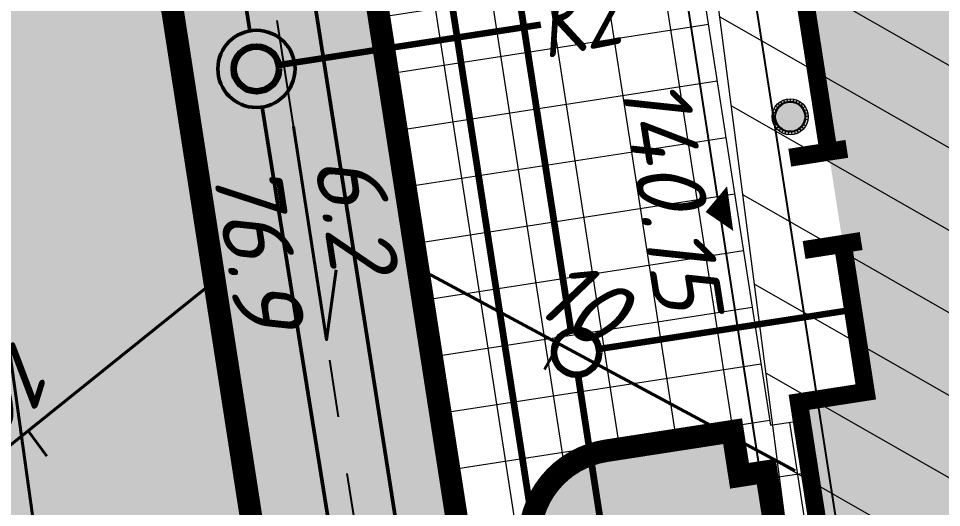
# Model space of a CAD drawing. Extents: x 9060 to 19887, y -4671 to 10703.
# Drawn here: x 10393.09 to 10413.55, y 9983.8 to 9994.65 of the extents above; entities that cross this region are included whole.
import ezdxf
from ezdxf.enums import TextEntityAlignment as Align

# ---------------------------------------------------------------- set-up
doc = ezdxf.new("R2010")
doc.units = 0
for name, pattern in [('CONTINU', [0]), ('Cплошная', [0]), ('осевая', [50.800000000000004, 31.75, -6.35, 6.35, -6.35])]:
    doc.linetypes.add(name, pattern=pattern)
for name, color, linetype, true_color in [('-БОРТ', 7, 'Continuous', 0x005e83), ('-ЗДАНИЕ', 12, 'Continuous', 0xbd0000), ('-ОСИ', 12, 'Continuous', 0xbd0000), ('-ТРОТУАР', 7, 'Continuous', 0x755847)]:
    doc.layers.add(name, color=color, linetype=linetype, true_color=true_color)
doc.layers.add('-ГЕНПЛАН', color=12, linetype='Continuous', lineweight=40, true_color=0xbd0000)
doc.layers.add('-ОЗЕЛЕНЕНИЕ', color=22, linetype='Continuous')
doc.layers.add('МГТ_ГП_благоустройство', color=7, linetype='Continuous')
for name, color, linetype, lineweight in [('-ОРГ.РЕЛЬЕФА', 174, 'Continuous', 40), ('-СЕТИ', 250, 'Continuous', 50), ('МГТ_НВК_В1', 160, 'Continuous', 100), ('МГТ_НВК_В_переустройство', 4, 'В1', 50), ('МГТ_НВК_К1', 24, 'Continuous', 100), ('МГТ_НВК_К2', 30, 'Continuous', 100), ('МГТ_НВК_К2_переустройство', 30, 'К2', 50), ('МГТ_ЭС', 1, 'WK', 40)]:
    doc.layers.add(name, color=color, linetype=linetype, lineweight=lineweight)
doc.styles.add('LIN', font='isocteur.ttf', dxfattribs={"oblique": 15, "height": 2.5})
doc.styles.get("Standard").update_dxf_attribs({"font": 'arial.ttf'})
doc.styles.add('СПДС', font='isocpeur.ttf')
doc.styles.add('СПДС_2.0 мм', font='isocpeur.ttf', dxfattribs={"oblique": 15, "height": 1.5})
doc.linetypes.add('WK', pattern='A,13,-1,["WK",LIN,S=1,R=0,X=0,Y=-1.25],-5.5', length=19.5)
doc.linetypes.add('В1', pattern='A,15,-0.65,["B1",Standard,S=1,R=0,X=0,Y=-1.25],-4', length=19.65)
doc.linetypes.add('К2', pattern='A,15,-0.65,["K2",Standard,S=1,R=0,X=0,Y=-1.25],-4.2', length=19.85)

# ---------------------------------------------------------------- blocks, each defined once
blk = doc.blocks.new('НВК_переустройства_М.Пасс.(корр. 08.2017)')
at = {"layer": 'МГТ_НВК_В_переустройство'}
blk.add_line((10388.59711838594, 10065.5803185548), (10411.06670230325, 9922.116938201074), dxfattribs=at)
at = {"layer": 'МГТ_НВК_К2_переустройство'}
for p, q in [((10396.39477558257, 10005.76234866699), (10398.21814709282, 9994.37077316137)), ((10398.48855209009, 9992.681408747061), (10400.28067584877, 9981.485054631796))]:
    blk.add_line(p, q, dxfattribs=at)
at = {"layer": 'МГТ_НВК_К2_переустройство', "linetype": 'CONTINU'}
blk.add_circle((10398.36103217857, 9993.527320653344), 0.8554696260097525, dxfattribs=at)
blk = doc.blocks.new('ПОСТ_ЭЦ')
at = {"layer": '-ЗДАНИЕ', "lineweight": 30, "transparency": 33554559}
h = blk.add_hatch(color=256, dxfattribs=at)
h.dxf.hatch_style = 1
h.set_gradient(color1=(223, 129, 137), color2=(255, 240, 240), tint=1, name='HEMISPHERICAL')
h.paths.add_polyline_path([(1431382.016288669, -55815.29960967837), (1431382.565791792, -55815.29948056763), (1431382.565791792, -55814.30920194481), (1431369.255315564, -55814.30920194483), (1431369.255315564, -55814.41032365246), (1431366.282732814, -55814.41032365246), (1431366.282535793, -55814.41032365246), (1431361.323451309, -55814.40826323091), (1431359.173785389, -55814.40826323091), (1431359.173785389, -55814.40943943543), (1431353.105469929, -55814.40943943543), (1431353.105481393, -55814.30943943542), (1431351.808183637, -55814.30943943542), (1431351.405374796, -55814.30943943542), (1431351.405374796, -55814.5474390384), (1431351.355126536, -55814.6197574673), (1431351.355126536, -55814.54707056389), (1431349.955590125, -55814.54707056389), (1431349.905342924, -55814.54707056389), (1431349.905349823, -55814.30943943542), (1431349.298183637, -55814.30943943542), (1431348.255206653, -55814.30943943542), (1431348.255192055, -55814.40943943329), (1431345.555357899, -55814.40904531038), (1431339.95525826, -55814.40943950036), (1431339.955258437, -55814.40822780553), (1431333.196264754, -55814.40724112482), (1431333.195357899, -55829.92943943543), (1431339.824102774, -55829.92943943543), (1431340.102128467, -55829.87943943543), (1431348.159453755, -55828.42943943542), (1431351.805190386, -55828.42943943542), (1431353.876065197, -55828.42943943542), (1431357.195969204, -55828.42943943542), (1431357.195942102, -55829.92925037679), (1431357.605357899, -55829.92943943543), (1431369.195943021, -55829.92943943543), (1431369.195943021, -55831.32943943542), (1431379.344414383, -55831.32943943542), (1431379.595357899, -55831.32943943542), (1431380.905357899, -55831.32943943542), (1431381.269629323, -55831.33080908539), (1431381.269629323, -55831.32943943542), (1431382.566376914, -55831.32943943542), (1431382.566376914, -55830.35909894954), (1431382.019827093, -55830.3593541147)])
at = {"layer": '-ЗДАНИЕ', "lineweight": 30, "ltscale": 50, "const_width": 0.4}
for points in [[(1431340.102128467, -55829.87943943543), (1431348.159453755, -55828.42943943542), (1431351.805190386, -55828.42943943542), (1431351.805190386, -55828.01943943543)], [(1431351.805190386, -55828.01943943543), (1431351.805190386, -55829.29943943542)], [(1431353.871482524, -55828.01943943543), (1431353.876065197, -55828.42943943542), (1431357.195969204, -55828.42943943542), (1431357.195942102, -55829.92925037679), (1431357.605357899, -55829.92943943543)], [(1431353.876065197, -55828.01943943543), (1431353.876065197, -55829.29943943542)], [(1431357.605357899, -55829.92943943543), (1431369.195943021, -55829.92943943543), (1431369.195943021, -55831.32943943542), (1431379.344414383, -55831.32943943542)]]:
    blk.add_lwpolyline(points, dxfattribs=at)
at = {"layer": '-ЗДАНИЕ', "lineweight": 15, "ltscale": 50}
blk.add_lwpolyline([(1431340.102128467, -55829.87943943543), (1431345.605357899, -55829.87943943543), (1431345.605357899, -55830.62943943543), (1431357.605357899, -55830.62943943543), (1431357.605357899, -55829.92943943543)], dxfattribs=at)
at = {"layer": '-ОСИ', "ltscale": 250}
for p, q in [((1431328.014920158, -55829.51943943542), (1431383.145875297, -55829.51943943543)), ((1431328.014920158, -55831.01943943542), (1431383.145875297, -55831.01943943543))]:
    blk.add_line(p, q, dxfattribs=at)
blk = doc.blocks.new('Урна')
at = {"layer": 'МГТ_ГП_благоустройство', "lineweight": 0, "true_color": 0xa82a00}
h = blk.add_hatch(color=24, dxfattribs=at)
h.paths.add_polyline_path([(-0.1352619465369571, -0.3150479745434041), (-0.1578056042853859, -0.3675559702787723, 0.04765507352924386), (-0.0853634788427371, -0.3907852050824658), (-0.07316869614123789, -0.3349587472314397, -0.04765507352921507)])
h.paths.add_polyline_path([(-0.1649883814943678, -0.3005492545482866, -0.02349772476248905), (-0.1924625534616098, -0.2837414068501403), (-0.2245396456987692, -0.3310316413214878, 0.02349772476248906), (-0.1924864450752466, -0.3506407969825887, 0.02413032796809383), (-0.1578056042853859, -0.3675559702787723), (-0.1352619465369571, -0.3150479745434041, -0.0241303279681051)])
h.paths.add_polyline_path([(-0.2427014783997947, -0.2421714533577415), (-0.2831517247946067, -0.2825333622281505, 0.04765507352925696), (-0.2245396456987692, -0.3310316413214878), (-0.1924625534616098, -0.2837414068501403, -0.0476550735292746)])
h.paths.add_polyline_path([(-0.2841614981634848, -0.1918417665513061), (-0.33152174785846, -0.2238153943144425, 0.04765507352920687), (-0.2831517247946067, -0.2825333622281505), (-0.2427014783997947, -0.2421714533577415, -0.04765507352917694)])
h.paths.add_polyline_path([(-0.3153429367666831, -0.1345728526425773), (-0.3679000928873393, -0.1570016614223277, 0.04765507352925136), (-0.33152174785846, -0.2238153943144425), (-0.2841614981634848, -0.1918417665513061, -0.04765507352927585)])
h.paths.add_polyline_path([(-0.3351179110863995, -0.07243622092164514), (-0.3909708962760305, -0.08450892439282143, 0.04765507352922955), (-0.3679000928873393, -0.1570016614223277), (-0.3153429367666831, -0.1345728526425773, -0.04765507352923015)])
h.paths.add_polyline_path([(-0.3427711283502504, -0.007679453872242448), (-0.3998996497243752, -0.008959362859059183, 0.0476550735292406), (-0.3909708962760305, -0.08450892439282143), (-0.3351179110863995, -0.07243622092164514, -0.04765507352923987)])
h.paths.add_polyline_path([(-0.3943633857907116, 0.06691427337045752, 0.04765507352922611), (-0.3998996497243752, -0.008959362859059183), (-0.3427711283502504, -0.007679453872242448, -0.04765507352921353), (-0.3380257592630187, 0.05735509144687967)])
h.paths.add_polyline_path([(-0.374562360100299, 0.1403675120297976, 0.04765507352923622), (-0.3943633857907116, 0.06691427337045752), (-0.3380257592630187, 0.05735509144687967, -0.04765507352924213), (-0.3210534515137624, 0.1203150103151529)])
h.paths.add_polyline_path([(-0.341212807787997, 0.2087434306604337, 0.04765507352923587), (-0.374562360100299, 0.1403675120297976), (-0.3210534515137624, 0.1203150103151529, -0.04765507352923163), (-0.2924681209537994, 0.1789229405726473)])
h.paths.add_polyline_path([(-0.295521036116952, 0.2695687616455871, 0.04765507352923925), (-0.341212807787997, 0.2087434306604337), (-0.2924681209537994, 0.1789229405726473, -0.0476550735292337), (-0.2533037452349163, 0.2310589385479034)])
h.paths.add_polyline_path([(-0.2391397903857069, 0.3206433543641651, 0.04765507352922749), (-0.295521036116952, 0.2695687616455871), (-0.2533037452349163, 0.2310589385479034, -0.04765507352923102), (-0.2049769631908021, 0.274837160872039)])
h.paths.add_polyline_path([(-0.1741084715090437, 0.3601197581308497, 0.04765507352923339), (-0.2391397903857069, 0.3206433543641651), (-0.2049769631908021, 0.274837160872039, -0.04765507352922638), (-0.1492358327200236, 0.3086740784015092)])
h.paths.add_polyline_path([(-0.1027793674884379, 0.3865700475496396, 0.04765507352924234), (-0.1741084715090437, 0.3601197581308497), (-0.1492358327200236, 0.3086740784015092, -0.04765507352926101), (-0.08809660070483005, 0.3313457550345902)])
h.paths.add_polyline_path([(-0.02773256746286279, 0.3990374728625738, 0.04765507352925471), (-0.1027793674884379, 0.3865700475496396), (-0.08809660070483005, 0.3313457550345902, -0.04765507352926027), (-0.02377077209803247, 0.3420321195901579)])
h.paths.add_polyline_path([(-0.02773256746286279, 0.3990374728625738), (-0.02377077209803247, 0.3420321195901579, -0.04765507352920053), (0.04141488377445057, 0.340346628956695), (0.0483173644188355, 0.3970710670989774, 0.04765507352923064)])
h.paths.add_polyline_path([(0.0483173644188355, 0.3970710670989774), (0.04141488377445057, 0.340346628956695, -0.04765507352925948), (0.1051024963098826, 0.3263502500487903), (0.1226195790309248, 0.3807419584038598, 0.0476550735292303)])
h.paths.add_polyline_path([(0.1226195790309248, 0.3807419584038598), (0.1051024963098826, 0.3263502500487903, -0.0476550735292099), (0.1649883814875466, 0.3005492545496509, -0.04702141207176998), (0.2182383316139749, 0.2644296713008316), (0.254611386871602, 0.3085012831863878, 0.04702141207177002), (0.1924864450752466, 0.3506407969825887, 0.04765507352922722)])
h.paths.add_polyline_path([(0.254611386871602, 0.3085012831863878), (0.2182383316139749, 0.2644296713008316, -0.04765507352920565), (0.2643548575492787, 0.2183289484471516), (0.3084140004857545, 0.2547171065193652, 0.04765507352921174)])
h.paths.add_polyline_path([(0.3084140004857545, 0.2547171065193652), (0.2643548575492787, 0.2183289484471516, -0.04765507352925229), (0.3009092405577576, 0.1643309142693852), (0.3510607806624648, 0.1917193999693154, 0.04765507352924595)])
h.paths.add_polyline_path([(0.3009092405577576, 0.1643309142693852, -0.04765507352925649), (0.326579249459428, 0.1043887650173474), (0.3810091243731222, 0.1217868925336916, 0.04765507352924427), (0.3510607806624648, 0.1917193999693154)])
h.paths.add_polyline_path([(0.3810091243731222, 0.1217868925336916), (0.326579249459428, 0.1043887650173474, -0.04765507352919633), (0.3404363584804742, 0.04067070523456096), (0.3971757515701029, 0.04744915611445322, 0.04765507352921341)])
h.paths.add_polyline_path([(0.3971757515701029, 0.04744915611445322), (0.3404363584804742, 0.04067070523456096, -0.04765507352924456), (0.3419793335638133, -0.02451847977317811), (0.3989758891675592, -0.02860489304225666, 0.0476550735292544)])
h.paths.add_polyline_path([(0.3419793335638133, -0.02451847977317811, -0.04765507352924311), (0.3311523628290161, -0.0888207916589181), (0.3863444233038535, -0.1036242569407477, 0.04765507352922653), (0.3989758891675592, -0.02860489304225666)])
h.paths.add_polyline_path([(0.3863444233038535, -0.1036242569407477), (0.3311523628290161, -0.0888207916589181, -0.0476550735292357), (0.308347075292204, -0.1499103118271705), (0.3597382545208347, -0.1748953637913928, 0.04765507352923821)])
h.paths.add_polyline_path([(0.308347075292204, -0.1499103118271705, -0.04765507352923046), (0.2743883751377325, -0.2055773334607238), (0.3201197709799999, -0.2398402223589073, 0.04765507352923277), (0.3597382545208347, -0.1748953637913928)])
h.paths.add_polyline_path([(0.2743883751377325, -0.2055773334607238, -0.0476550735292243), (0.2305046034821316, -0.2538082902819951), (0.2689220373836179, -0.2961096719932357, 0.04765507352923128), (0.3201197709799999, -0.2398402223589073)])
h.paths.add_polyline_path([(0.2305046034821316, -0.2538082902819951, -0.047655073529238), (0.1782831073223861, -0.2928585905763157), (0.2079969585493018, -0.3416683556642965, 0.0476550735292388), (0.2689220373836179, -0.2961096719932357)])
h.paths.add_polyline_path([(0.1782831073223861, -0.2928585905763157, -0.04765507352923817), (0.119612822727504, -0.3213157217951448), (0.1395482931820879, -0.3748683420942598, 0.04765507352923904), (0.2079969585493018, -0.3416683556642965)])
h.paths.add_polyline_path([(0.119612822727504, -0.3213157217951448, -0.04765507352925225), (0.05661594879256882, -0.3381503434434308), (0.06605194024405137, -0.3945087340337068, 0.04765507352923468), (0.1395482931820879, -0.3748683420942598)])
h.paths.add_polyline_path([(-0.008428815633578779, -0.3427535200437433), (-0.00983361824773965, -0.3998791067256207, 0.04765507352925516), (0.06605194024405137, -0.3945087340337068), (0.05661594879256882, -0.3381503434434308, -0.04765507352923758)])
h.paths.add_polyline_path([(-0.07316869614123789, -0.3349587472314397), (-0.0853634788427371, -0.3907852050824658, 0.04765507352922006), (-0.00983361824773965, -0.3998791067256207), (-0.008428815633578779, -0.3427535200437433, -0.04765507352924366)])
at = {"layer": 'МГТ_ГП_благоустройство', "lineweight": 0}
h = blk.add_hatch(color=253, dxfattribs=at)
h.set_gradient(color1=(160, 159, 156), name='SPHERICAL')
edge = h.paths.add_edge_path()
edge.add_arc((0, 0), 0.3238095238499999, 79.26313774325658, 439.2631377432566)
for points in [[(-0.2924681209537994, 0.1789229405726473), (-0.341212807787997, 0.2087434306604337)], [(-0.2533037452349163, 0.2310589385479034), (-0.295521036116952, 0.2695687616455871)], [(-0.2049769631908021, 0.274837160872039), (-0.2391397903857069, 0.3206433543641651)], [(-0.1492358327200236, 0.3086740784015092), (-0.1741084715090437, 0.3601197581308497)], [(-0.08809660070483005, 0.3313457550345902), (-0.1027793674884379, 0.3865700475496396)], [(-0.02377077209803247, 0.3420321195901579), (-0.02773256746286279, 0.3990374728625738)], [(0.04141488377445057, 0.340346628956695), (0.0483173644188355, 0.3970710670989774)], [(0.1051024963098826, 0.3263502500487903), (0.1226195790309248, 0.3807419584038598)], [(0.2182383316139749, 0.2644296713008316), (0.254611386871602, 0.3085012831863878)], [(0.2643548575492787, 0.2183289484471516), (0.3084140004857545, 0.2547171065193652)], [(-0.3380257592630187, 0.05735509144687967), (-0.3943633857907116, 0.06691427337045752)], [(-0.3210534515137624, 0.1203150103151529), (-0.374562360100299, 0.1403675120297976)], [(0.3009092405577576, 0.1643309142693852), (0.3510607806624648, 0.1917193999693154)], [(0.326579249459428, 0.1043887650173474), (0.3810091243731222, 0.1217868925336916)], [(0.3404363584804742, 0.04067070523456096), (0.3971757515701029, 0.04744915611445322)], [(-0.3427711283502504, -0.007679453872242448), (-0.3998996497243752, -0.008959362859059183)], [(-0.3351179110863995, -0.07243622092164514), (-0.3909708962760305, -0.08450892439282143)], [(-0.3153429367666831, -0.1345728526425773), (-0.3679000928873393, -0.1570016614223277)], [(-0.2841614981634848, -0.1918417665513061), (-0.33152174785846, -0.2238153943144425)], [(0.308347075292204, -0.1499103118271705), (0.3597382545208347, -0.1748953637913928)], [(0.3311523628290161, -0.0888207916589181), (0.3863444233038535, -0.1036242569407477)], [(0.3419793335638133, -0.02451847977317811), (0.3989758891675592, -0.02860489304225666)], [(-0.2427014783997947, -0.2421714533577415), (-0.2831517247946067, -0.2825333622281505)], [(-0.1924625534616098, -0.2837414068501403), (-0.2245396456987692, -0.3310316413214878)], [(-0.1352619465369571, -0.3150479745434041), (-0.1578056042853859, -0.3675559702787723)], [(-0.07316869614123789, -0.3349587472314397), (-0.0853634788427371, -0.3907852050824658)], [(-0.008428815633578779, -0.3427535200437433), (-0.00983361824773965, -0.3998791067256207)], [(0.05661594879256882, -0.3381503434434308), (0.06605194024405137, -0.3945087340337068)], [(0.119612822727504, -0.3213157217951448), (0.1395482931820879, -0.3748683420942598)], [(0.1782831073223861, -0.2928585905763157), (0.2079969585493018, -0.3416683556642965)], [(0.2305046034821316, -0.2538082902819951), (0.2689220373836179, -0.2961096719932357)], [(0.2743883751377325, -0.2055773334607238), (0.3201197709799999, -0.2398402223589073)]]:
    blk.add_lwpolyline(points, dxfattribs=at)
for radius in [0.4000000000499999, 0.3428571428999999, 0.3238095238499999]:
    blk.add_circle((0, 0), radius, dxfattribs=at)
blk = doc.blocks.new('НВК_14.11.19')
at = {"layer": 'МГТ_НВК_В1', "lineweight": 100}
blk.add_line((10401.17471134059, 10004.76824299949), (10404.99460484097, 9980.103374675851), dxfattribs=at)
at = {"layer": 'МГТ_НВК_К1', "lineweight": 100}
for p, q in [((10404.13712183081, 9995.44099452243), (10405.33184065154, 9987.726752647828)), ((10411.58578073641, 9988.182418428702), (10405.95261117826, 9987.309999103394)), ((10405.48412809179, 9986.743439982034), (10406.24731539547, 9981.815576325687))]:
    blk.add_line(p, q, dxfattribs=at)
blk.add_circle((10405.45715939976, 9987.242712141933), 0.4999999999999999, dxfattribs=at)
at = {"layer": 'МГТ_НВК_К2', "lineweight": 100}
blk.add_line((10404.65687107729, 9994.50647220983), (10398.85454382121, 9993.607855120865), dxfattribs=at)
blk.add_circle((10398.36113191935, 9993.526955830981), 0.4999999999999999, dxfattribs=at)
at = {"layer": 'МГТ_НВК_К2', "lineweight": 100, "style": 'СПДС', "oblique": 15, "width": 0.85}
blk.add_text('К2', height=1.499999999999999, rotation=11.41233997036554, dxfattribs=at).set_placement((10405.47661852646, 9994.66366329748, -12.824), align=Align.MIDDLE)
blk = doc.blocks.new('ЭЭ_03.12.19')
at = {"layer": 'МГТ_ЭС', "color": 6}
blk.add_lwpolyline([(10391.46928216973, 9997.436308680391), (10394.33423620684, 9976.885730196247), (10397.81218954845, 9977.496026652065), (10400.15655041698, 9963.459743595693), (10397.82068131083, 9962.99024237401)], dxfattribs=at)

msp = doc.modelspace()

# ---------------------------------------------------------------- hatches: boundary and pattern name
at = {"layer": '-ГЕНПЛАН', "linetype": 'Cплошная', "lineweight": 30, "ltscale": 0.3, "true_color": 0xcfcfcf, "transparency": 33554610}
h = msp.add_hatch(color=254, dxfattribs=at)
h.dxf.hatch_style = 1
edge = h.paths.add_edge_path(flags=16)
edge.add_line((10399.13492865874, 10007.22337812239), (10406.17084920176, 9961.792778103907))
edge.add_arc((10412.10016241337, 9962.711061741245), 5.99999999999708, 188.8035620057321, 278.8035620057692)
edge.add_line((10413.01844605072, 9956.781748529638), (10428.82994794835, 9959.230504895882))
edge.add_arc((10427.91166431101, 9965.159818107491), 5.99999999999708, 278.8035620057322, 368.8035620057692)
edge.add_line((10433.84097752262, 9966.078101744833), (10426.79533134407, 10011.5714997235))
edge.add_arc((10420.86601813246, 10010.65321608616), 6.00000000000151, 8.80356200577834, 99.03112034802939)
edge.add_line((10419.92419268826, 10016.57883544895), (10404.12241642615, 10014.06728112252))
edge.add_arc((10405.06424187035, 10008.14166175974), 5.999999999994497, 99.03112034805744, 188.8035620058061)
h.paths.add_polyline_path([(10361.71321036857, 10139.14975354178), (10361.17122910026, 10138.79869865776), (10362.63231206493, 10133.382303494), (10358.35519431527, 10132.22854279284), (10356.8941113506, 10137.64493795659), (10361.75265292202, 10139.00353566029), (10357.38977146793, 10155.17721681285), (10361.22030654189, 10156.4506615081), (10366.53454513093, 10136.55821399105), (10362.74017204828, 10135.53467458799)], flags=16)
h.paths.add_polyline_path([(10354.03330051336, 10182.90170202348), (10350.2389274306, 10181.87816262039), (10344.87641437497, 10201.75758800765), (10348.67078745762, 10202.78112741071)], flags=16)
h.paths.add_polyline_path([(10344.24080801925, 10219.70836482106), (10340.41860472458, 10218.67087744713), (10334.73347746598, 10239.35857012063), (10338.52785054864, 10240.38210952369)], flags=16)
h.paths.add_polyline_path([(10390.42362672883, 10007.86235505231), (10388.01237268945, 10007.48891970645), (10386.61505108793, 10016.51135797677), (10389.02630512732, 10016.88479332263)], flags=16)
h.paths.add_polyline_path([(10393.18302638265, 9973.781306467277), (10396.14768298847, 9974.240448285935), (10398.44339208174, 9959.417165256895), (10395.47873547594, 9958.958023438234)], flags=16)
h.paths.add_polyline_path([(10436.00570645321, 9947.855835116672), (10436.69306868634, 9943.432591209432), (10432.24416625863, 9942.74124289429), (10431.55908171291, 9947.164800804649)], flags=16)
h.paths.add_polyline_path([(10427.10410941455, 9950.214662459459), (10426.72019378354, 9952.685197490197), (10438.76759834312, 9954.557337276094), (10439.15146246383, 9952.087133719178)], flags=16)
edge = h.paths.add_edge_path()
edge.add_line((10402.95396204328, 10034.12640140517), (10401.69832326255, 10033.93304032377))
edge.add_arc((10400.75649781834, 10039.85865968656), 6.000000000000457, 186.3840555007018, 279.03112034808356, ccw=False)
edge.add_line((10394.79370441413, 10039.19150541753), (10393.29140625224, 10052.61852520393))
edge.add_arc((10397.7635013054, 10053.11889090571), 4.500000000000771, 96.1368837495371, 186.3840555007715, ccw=False)
edge.add_line((10397.28243264284, 10057.59310289688), (10398.08459357858, 10057.67935148976))
edge.add_line((10398.08459357858, 10057.67935148976), (10393.91533183684, 10096.45585541335))
edge.add_line((10393.91533183684, 10096.45585541335), (10392.89812283656, 10096.3464847858))
edge.add_arc((10392.41705417405, 10100.82069677697), 4.499999999997378, 195.1865543605927, 276.13688374888983, ccw=False)
edge.add_line((10388.074203192, 10099.64186458041), (10373.6764798546, 10152.68348247767))
edge.add_line((10373.6764798546, 10152.68348247767), (10361.6552801716, 10196.96992036129))
edge.add_arc((10366.4806701517, 10198.27973391303), 5.000000000033511, 124.20029584789731, 195.1865543603482, ccw=False)
edge.add_line((10363.67023190923, 10202.41512227273), (10365.38275286556, 10203.57896323954))
edge.add_line((10365.38275286556, 10203.57896323954), (10372.25283800613, 10193.47005221941))
edge.add_line((10372.25283800613, 10193.47005221941), (10383.62310014236, 10201.1973602144))
edge.add_line((10383.62310014236, 10201.1973602144), (10362.03893444044, 10232.95714281681))
edge.add_line((10362.03893444044, 10232.95714281681), (10356.09380688483, 10228.91679342633))
edge.add_line((10356.09380688483, 10228.91679342633), (10361.31358801113, 10209.56649099182))
edge.add_line((10361.31358801113, 10209.56649099182), (10362.85335845874, 10207.30081274651))
edge.add_line((10362.85335845874, 10207.30081274651), (10361.7940044947, 10206.58086853962))
edge.add_arc((10360.66982919772, 10208.23502388346), 1.999999999977775, 195.1865543597236, 304.2002958484672, ccw=False)
edge.add_line((10358.7396732057, 10207.7110984628), (10344.58980505135, 10259.83961089141))
edge.add_line((10344.58980505135, 10259.83961089141), (10337.62101921947, 10270.09375395534))
edge.add_line((10337.62101921947, 10270.09375395534), (10322.8180013925, 10266.07566728975))
edge.add_line((10322.8180013925, 10266.07566728975), (10356.81482045663, 10139.42159702491))
edge.add_line((10356.81482045663, 10139.42159702491), (10355.07879600286, 10139.03372177489))
edge.add_line((10355.07879600286, 10139.03372177489), (10359.5592480321, 10121.61907884348))
edge.add_line((10359.5592480321, 10121.61907884348), (10370.42790350596, 10124.56928852342))
edge.add_arc((10371.99967976803, 10118.77882054734), 5.999999999997199, 15.186554360554624, 105.1865543603733, ccw=False)
edge.add_line((10377.7901477441, 10120.35059680943), (10382.96126211424, 10101.30006596539))
edge.add_arc((10354.00892223414, 10093.44118465498), 29.99999999973456, 6.136883748849925, 15.186554360633181, ccw=False)
edge.add_line((10383.83700217503, 10096.64830907166), (10392.21345019615, 10021.78252265769))
edge.add_arc((10388.73515404368, 10021.3933493341), 3.500000000016391, -81.1964379937665, 6.38405550055279, ccw=False)
edge.add_line((10389.27081949883, 10017.93458329398), (10385.47520347345, 10017.34674926238))
edge.add_line((10385.47520347345, 10017.34674926238), (10387.31446587371, 10005.35699043267))
edge.add_line((10387.31446587371, 10005.35699043267), (10391.23458179957, 10005.96410599273))
edge.add_arc((10391.7702472547, 10002.50533995263), 3.500000000003136, 8.803562005785523, 98.80356200590307, ccw=False)
edge.add_line((10395.22901329481, 10003.04100540774), (10398.91860610582, 9979.217482358614))
edge.add_arc((10395.45984006571, 9978.681816903501), 3.500000000001187, -81.27865517673882, 8.803562005697188, ccw=False)
edge.add_line((10395.99054177826, 9975.222285765858), (10392.07896662672, 9974.62223924247))
edge.add_line((10392.07896662672, 9974.62223924247), (10395.17617833196, 9954.018483727219))
edge.add_line((10395.17617833196, 9954.018483727219), (10392.37108927219, 9953.58405442773))
edge.add_line((10392.37108927219, 9953.58405442773), (10394.83326847785, 9931.250773860751))
edge.add_line((10394.83326847785, 9931.250773860751), (10427.13207177077, 9936.090797541212))
edge.add_line((10427.13207177077, 9936.090797541212), (10420.10905065821, 9936.567464717458))
edge.add_line((10420.10905065821, 9936.567464717458), (10417.36932005805, 9936.143157602766))
edge.add_line((10417.36932005805, 9936.143157602766), (10417.55297678553, 9934.957294960444))
edge.add_line((10417.55297678553, 9934.957294960444), (10414.94368784703, 9934.553189585691))
edge.add_line((10414.94368784703, 9934.553189585691), (10414.76003111955, 9935.739052228011))
edge.add_line((10414.76003111955, 9935.739052228011), (10412.40094348312, 9935.373695988872))
edge.add_line((10412.40094348312, 9935.373695988872), (10410.87047075416, 9945.25588467488))
edge.add_line((10410.87047075416, 9945.25588467488), (10413.19616814614, 9945.616069705478))
edge.add_line((10413.19616814614, 9945.616069705478), (10413.01251141866, 9946.8019323478))
edge.add_line((10413.01251141866, 9946.8019323478), (10415.51299561624, 9947.1891869323))
edge.add_line((10415.51299561624, 9947.1891869323), (10415.69665234371, 9946.003324289983))
edge.add_line((10415.69665234371, 9946.003324289983), (10418.57857792924, 9946.449653403472))
edge.add_line((10418.57857792924, 9946.449653403472), (10419.95217350116, 9937.580412963525))
edge.add_line((10419.95217350116, 9937.580412963525), (10427.09243045772, 9937.095788744598))
edge.add_line((10427.09243045772, 9937.095788744598), (10442.43275526432, 9939.361184188003))
edge.add_line((10442.43275526432, 9939.361184188003), (10427.84626308294, 10038.08902698589))
edge.add_line((10427.84626308294, 10038.08902698589), (10406.41157774378, 10034.67122069108))
edge.add_line((10406.41157774378, 10034.67122069108), (10406.00082920153, 10037.32894953624))
edge.add_line((10406.00082920153, 10037.32894953624), (10402.54157646325, 10036.79472262521))
edge.add_line((10402.54157646325, 10036.79472262521), (10402.95396204328, 10034.12640140517))
h.paths.add_polyline_path([(10401.98057817982, 9943.879090668941), (10396.05126496822, 9942.960807031557), (10397.42869042426, 9934.066837214146), (10403.35800363589, 9934.985120851534)], flags=16)
at = {"layer": '-ГЕНПЛАН', "lineweight": 15}
h = msp.add_hatch(dxfattribs=at)
h.set_pattern_fill('ANSI31', color=40, scale=0.5)
h.set_pattern_definition([(330.2181669857263, (10310.09547438813, 10233.98124967722), (0.7885093298129472, 1.377827742062823), [])])
h.paths.add_polyline_path([(10426.47838148394, 9940.109624037344), (10410.62514603774, 9938.064913470567), (10409.12106028789, 9947.07295839428), (10407.40380844573, 9947.057186571103), (10406.8037519539, 9952.504076468082), (10408.47773027834, 9952.855476411789), (10407.11061759323, 9962.603530452867), (10411.52238385206, 9963.140893139444), (10410.90680624445, 9967.861394203257), (10412.08806755598, 9968.015437163367), (10408.16289949581, 9998.327492500901), (10416.67893926994, 9999.437186907842), (10420.7499936712, 9973.086040965076), (10422.31443682506, 9973.306414059376), (10423.52569366489, 9964.725941407647), (10428.36071584467, 9965.344767905792), (10428.74908384299, 9961.167111223243), (10430.221623455, 9961.349092151018), (10430.97969220609, 9955.215001362862), (10429.70210825278, 9948.412719862748), (10430.53388273607, 9942.128190049403)])
at = {"layer": '-ОЗЕЛЕНЕНИЕ', "lineweight": 30, "true_color": 0xa5bc8f, "transparency": 33554610}
h = msp.add_hatch(color=253, dxfattribs=at)
h.dxf.hatch_style = 1
h.set_gradient(color1=(165, 188, 143), color2=(165, 188, 143), tint=1, name='HEMISPHERICAL')
edge = h.paths.add_edge_path()
edge.add_line((10392.37108927219, 9953.58405442773), (10395.25732529135, 9954.031051105998))
edge.add_line((10395.25732529135, 9954.031051105998), (10392.07896662672, 9974.62223924247))
edge.add_line((10392.07896662672, 9974.62223924247), (10395.99054177826, 9975.222285765858))
edge.add_arc((10395.45984006572, 9978.681816903498), 3.499999999999581, 278.721344823182, 368.8035620057652)
edge.add_line((10398.91860610582, 9979.217482358614), (10395.22901329481, 10003.04100540774))
edge.add_arc((10391.7702472547, 10002.50533995263), 3.499999999997592, 8.803562005706326, 98.80356200597573)
edge.add_line((10391.23458179957, 10005.96410599273), (10387.31446587371, 10005.35699043267))
edge.add_line((10387.31446587371, 10005.35699043267), (10385.47520347345, 10017.34674926238))
edge.add_line((10385.47520347345, 10017.34674926238), (10389.27081949883, 10017.93458329398))
edge.add_arc((10388.73515404369, 10021.39334933409), 3.500000000004528, 278.8035620060504, 366.3840555007239)
edge.add_line((10392.21345019615, 10021.78252265769), (10383.83700217503, 10096.64830907166))
edge.add_arc((10354.00892223373, 10093.4411846549), 30.00000000015264, 6.136883748900343, 15.18655436057842)
edge.add_line((10382.96126211424, 10101.3000659654), (10377.7901477441, 10120.35059680943))
edge.add_arc((10371.99967976803, 10118.77882054734), 5.999999999997651, 15.18655436058809, 105.186554360352)
edge.add_line((10370.42790350596, 10124.56928852342), (10359.5592480321, 10121.61907884348))
edge.add_line((10359.5592480321, 10121.61907884348), (10361.48238341997, 10114.36111863984))
edge.add_line((10361.48238341997, 10114.36111863984), (10365.23218573569, 10099.26525120368))
edge.add_line((10365.23218573569, 10099.26525120368), (10376.41908147269, 10051.94496281017))
edge.add_line((10376.41908147269, 10051.94496281017), (10382.54854708779, 10019.21499941892))
edge.add_line((10382.54854708779, 10019.21499941892), (10386.46154378291, 9996.06180835597))
edge.add_line((10386.46154378291, 9996.06180835597), (10390.32275995846, 9969.60176331721))
edge.add_line((10390.32275995846, 9969.60176331721), (10392.37108927219, 9953.58405442773))
h = msp.add_hatch(color=253, dxfattribs=at)
h.dxf.hatch_style = 1
h.set_gradient(color1=(165, 188, 143), color2=(165, 188, 143), tint=1, name='HEMISPHERICAL')
h.paths.add_polyline_path([(10409.66204814514, 9984.595741287152), (10409.06911682398, 9984.503912923416), (10408.91606955109, 9985.49213179202), (10406.10952796535, 9985.057477537188, 0.414213562373777), (10404.43918477392, 9982.774945254203), (10407.00105171949, 9966.233093794535, 0.4142135623734399), (10409.28358400248, 9964.562750603112), (10411.3983723802, 9964.890271766932), (10409.85282887787, 9974.869771710992), (10411.13751340705, 9975.06873316575)])
at = {"layer": '-ТРОТУАР', "lineweight": 15, "ltscale": 1.5, "transparency": 33554687}
h = msp.add_hatch(dxfattribs=at)
h.set_pattern_fill('NET', color=256, scale=0.4, style=0)
h.set_pattern_definition([(278.8035620057566, (10399.13492865874, 10007.22337812239), (1.255037963124442, 0.1943700365705902), []), (8.803562005756687, (10399.13492865874, 10007.22337812239), (-0.1943700365705901, 1.255037963124442), [])])
edge = h.paths.add_edge_path()
edge.add_arc((10412.10016241337, 9962.71106174125), 5.999999999995839, 188.8035620057692, 278.8035620057665)
edge.add_line((10413.01844605072, 9956.781748529642), (10428.82994794835, 9959.230504895882))
edge.add_arc((10427.91166431101, 9965.159818107493), 5.999999999999155, 278.8035620057467, 368.8035620057467)
edge.add_line((10433.84097752262, 9966.078101744833), (10426.79533134407, 10011.5714997235))
edge.add_arc((10420.86601813246, 10010.65321608616), 6.000000000000953, 8.803562005744011, 99.03112034808359)
edge.add_line((10419.92419268825, 10016.57883544895), (10404.12241642615, 10014.06728112252))
edge.add_arc((10405.06424187036, 10008.14166175973), 5.999999999998946, 99.03112034810347, 188.8035620057638)
edge.add_line((10399.13492865875, 10007.22337812239), (10406.17084920177, 9961.792778103909))
edge = h.paths.add_edge_path(flags=16)
edge.add_line((10430.47958602755, 9964.129622067489), (10428.20646005803, 9978.80708695369))
edge.add_line((10428.20646005803, 9978.80708695369), (10429.31326519195, 9978.978499899496))
edge.add_arc((10429.46631246484, 9977.990281030894), 1.000000000000737, 8.803562005741412, 98.80356200584441, ccw=False)
edge.add_line((10430.45453133344, 9978.143328303784), (10432.42156275717, 9965.442301154786))
edge.add_arc((10431.43334388856, 9965.289253881901), 1.000000000005016, -81.1964379938945, 8.803562005384492, ccw=False)
edge.add_line((10431.58639116146, 9964.301035013294), (10430.47958602755, 9964.129622067489))
edge = h.paths.add_edge_path(flags=16)
edge.add_arc((10426.98460967603, 9961.474517918017), 1.000000000002256, -81.19643799406867, 8.803562005725382, ccw=False)
edge.add_line((10427.13765694893, 9960.486299049413), (10416.20846097403, 9958.793674376897))
edge.add_arc((10416.05541370115, 9959.781893245501), 1.000000000001978, 188.8035620044576, 278.80356200562244, ccw=False)
edge.add_line((10415.06719483254, 9959.628845972633), (10414.90076887249, 9960.703450379908))
edge.add_line((10414.90076887249, 9960.703450379908), (10427.80640258456, 9962.702169598208))
edge.add_line((10427.80640258456, 9962.702169598208), (10427.97282854464, 9961.627565190907))
edge = h.paths.add_edge_path(flags=16)
edge.add_line((10411.3983723802, 9964.890271766932), (10409.28358400248, 9964.562750603112))
edge.add_arc((10408.9774894567, 9966.539188340314), 1.9999999999976, 188.8035620056978, 278.8035620058088, ccw=False)
edge.add_line((10407.00105171949, 9966.233093794535), (10404.43918477393, 9982.774945254205))
edge.add_arc((10406.41562251113, 9983.081039799983), 2.000000000000638, 98.8035620056898, 188.8035620056899, ccw=False)
edge.add_line((10406.10952796535, 9985.057477537188), (10408.91606955109, 9985.492131792018))
edge.add_line((10408.91606955109, 9985.492131792018), (10409.06911682398, 9984.503912923416))
edge.add_line((10409.06911682398, 9984.503912923416), (10409.66204814514, 9984.595741287152))
edge.add_line((10409.66204814514, 9984.595741287152), (10411.13751340705, 9975.06873316575))
edge.add_line((10411.13751340705, 9975.06873316575), (10409.85282887787, 9974.869771710992))
edge.add_line((10409.85282887787, 9974.869771710992), (10411.3983723802, 9964.890271766932))
edge = h.paths.add_edge_path(flags=16)
edge.add_line((10427.76704453485, 9985.661119561368), (10427.43804402813, 9987.785459984927))
edge.add_line((10427.43804402813, 9987.785459984927), (10426.83119282535, 9987.69147582353))
edge.add_line((10426.83119282535, 9987.69147582353), (10426.01000210972, 9992.993864716671))
edge.add_line((10426.01000210972, 9992.993864716671), (10427.11614863617, 9993.165175662725))
edge.add_arc((10427.26919590906, 9992.176956794123), 1.00000000000018, 8.803562005741412, 98.80356200563841, ccw=False)
edge.add_line((10428.25741477766, 9992.330004067013), (10429.10151145422, 9986.879712487525))
edge.add_arc((10428.11329258562, 9986.72666521463), 0.999999999995901, -81.1964379943297, 8.803562006098218, ccw=False)
edge.add_line((10428.26633985851, 9985.738446346031), (10427.76704453485, 9985.661119561368))
edge = h.paths.add_edge_path(flags=0)
edge.add_arc((10418.60110540338, 9986.992071099103), 2, 0, 360)
edge = h.paths.add_edge_path(flags=16)
edge.add_line((10423.88919107877, 10006.68348478529), (10423.00779280105, 10012.3746310066))
edge.add_line((10423.00779280105, 10012.3746310066), (10424.1145942493, 10012.54606775068))
edge.add_arc((10424.26764152219, 10011.55784888208), 1.000000000001015, 8.803562005741412, 98.80356200594741, ccw=False)
edge.add_line((10425.2558603908, 10011.71089615497), (10425.83116780841, 10007.99616387259))
edge.add_arc((10424.84294893981, 10007.8431165997), 1.000000000003775, -81.19643799406867, 8.803562005606523, ccw=False)
edge.add_line((10424.9959962127, 10006.8548977311), (10423.88919107877, 10006.68348478529))
edge = h.paths.add_edge_path(flags=16)
edge.add_line((10421.89523539735, 10013.24959724975), (10406.56133303061, 10010.83892598794))
edge.add_line((10406.56133303061, 10010.83892598794), (10406.39319004827, 10011.89681980238))
edge.add_arc((10407.38079319652, 10012.05379076702), 0.9999999310850087, 99.0311163995483, 189.0311242980457, ccw=False)
edge.add_line((10407.22382236803, 10013.04139393691), (10420.57840723597, 10015.16398856464))
edge.add_arc((10420.73533171367, 10014.17632135951), 1.000055898329028, 9.034322817827274, 99.02791787819228, ccw=False)
edge.add_line((10421.72298137047, 10014.33335624487), (10421.89523539735, 10013.24959724975))
h.paths.add_polyline_path([(10416.80212372467, 9988.116199614742), (10417.46255716181, 9985.255548115285), (10420.38566735616, 9985.930401278343), (10419.72523391902, 9988.791052777797)], flags=0)
edge = h.paths.add_edge_path(flags=16)
edge.add_line((10405.77322957812, 10009.70565544577), (10407.51938632464, 9998.430805447573))
edge.add_line((10407.51938632464, 9998.430805447573), (10406.92645500351, 9998.338977083844))
edge.add_line((10406.92645500351, 9998.338977083844), (10407.0795022764, 9997.350758215242))
edge.add_line((10407.0795022764, 9997.350758215242), (10404.45161257478, 9996.943772106131))
edge.add_arc((10403.97846965866, 9998.899979184069), 2.012612816922907, 188.9622442112407, 283.59686267865914, ccw=False)
edge.add_line((10401.99042840768, 9998.586447151833), (10400.93298130885, 10005.41433213065))
edge.add_arc((10404.39174734895, 10005.94999758576), 3.499999999998427, 98.80296758767008, 188.8035620057946, ccw=False)
edge.add_line((10403.85611777702, 10009.40876918297), (10405.77322649785, 10009.70567533492))
h.paths.add_polyline_path([(10422.05139291033, 10012.2265115974), (10423.08486340472, 10005.54699549871), (10425.22810099388, 10005.87892264407), (10425.63365029663, 10003.26031033206), (10425.48541746635, 10003.23735324107), (10425.63854038381, 10002.24864593893), (10425.12428582899, 10002.16900239047), (10425.42244574122, 10000.24193824595), (10423.94113548144, 10000.01274642698), (10424.35394825103, 9997.344659051627), (10424.45277014133, 9997.359963779105), (10424.61239715852, 9996.32925981842), (10425.82859741841, 9996.51761498861), (10426.21274607338, 9994.037185628433), (10424.99654581354, 9993.848830458242), (10425.1950936972, 9992.56681633764), (10425.09627005577, 9992.551522939699), (10426.02500918807, 9986.554699100554), (10426.6028724323, 9986.644193843473), (10426.93187293902, 9984.519853419857), (10428.49844463964, 9984.762471259339), (10428.90715948027, 9982.123419221723), (10428.75892665005, 9982.100462130737), (10428.92757696563, 9981.011495166924), (10427.93922421074, 9980.85842715884), (10428.12083341077, 9979.68578530266), (10427.11204560066, 9979.529981623404), (10427.56708634299, 9976.591805470174), (10427.66701646752, 9976.607281832024), (10429.70414855515, 9963.45361807337), (10428.72553653491, 9963.302058630623), (10428.64130899075, 9963.845068225637), (10413.75952692857, 9961.536718672141), (10413.84342704725, 9960.99664687831), (10412.88451827015, 9960.848138913047), (10412.68470107374, 9962.129399729194), (10411.79385005895, 9961.996406516992), (10411.49995353026, 9963.894082245417), (10412.39140569137, 9964.032143080374), (10410.83820982534, 9974.061053968035), (10412.22171624142, 9974.275320149725), (10410.44780879735, 9985.729355065276), (10409.75605558929, 9985.622221974247), (10407.91948831457, 9997.480848397361), (10408.66065246603, 9997.59563385183), (10407.81839820932, 10003.03402901487), (10407.72643619168, 10003.30112688779), (10406.71230757862, 10009.85183689627)], flags=16)

# ---------------------------------------------------------------- linework, layer by layer
at = {"layer": '-ГЕНПЛАН', "color": 17, "lineweight": 30}
msp.add_lwpolyline([(10395.18961653667, 9954.02056492669), (10392.07896662672, 9974.62223924247), (10395.99054177826, 9975.222285765858, 0.4146339150639137), (10398.91860610582, 9979.217482358614), (10395.22901329481, 10003.04100540774, 0.4142135623741284), (10391.23458179957, 10005.96410599273), (10387.31446587371, 10005.35699043267), (10385.47520347346, 10017.34674926237), (10389.27081949883, 10017.93458329398, 0.4018985582492658), (10392.21345019615, 10021.78252265769), (10383.83700217503, 10096.64830907166, 0.0395071723556224), (10382.96126211424, 10101.3000659654), (10377.7901477441, 10120.35059680943, 0.4142135623720724), (10370.42790350596, 10124.56928852342), (10359.5592480321, 10121.61907884348)], format="xyb", dxfattribs=at)
for points in [[(10404.12241642615, 10014.06728112252), (10419.92419268826, 10016.57883544895, -0.4153773084786425), (10426.79533134407, 10011.5714997235), (10433.84097752262, 9966.078101744835, -0.4142135623730971), (10428.82994794835, 9959.230504895882), (10413.01844605072, 9956.78174852964, -0.4142135623731686), (10406.17084920176, 9961.792778103907), (10399.13492865874, 10007.22337812239, -0.4130507731180781)], [(10408.91606955109, 9985.49213179202), (10406.10952796535, 9985.057477537188, 0.4142135623737757), (10404.43918477392, 9982.774945254203), (10407.00105171949, 9966.233093794535, 0.4142135623734861), (10409.28358400248, 9964.562750603112), (10411.3983723802, 9964.890271766932), (10409.85282887787, 9974.869771710992), (10411.13751340705, 9975.06873316575), (10409.66204814514, 9984.595741287152), (10409.06911682398, 9984.503912923416)]]:
    msp.add_lwpolyline(points, format="xyb", close=True, dxfattribs=at)
at = {"layer": '-ГЕНПЛАН', "color": 40, "lineweight": 0}
msp.add_lwpolyline([(10426.47838148394, 9940.109624037344), (10410.62514603774, 9938.064913470567), (10409.12106028789, 9947.07295839428), (10407.40380844573, 9947.057186571103), (10406.8037519539, 9952.504076468082), (10408.47773027834, 9952.855476411789), (10407.11061759323, 9962.603530452867), (10411.52238385206, 9963.140893139444), (10410.90680624445, 9967.861394203257), (10412.08806755598, 9968.015437163367), (10408.16289949581, 9998.327492500901), (10416.67893926994, 9999.437186907842), (10420.7499936712, 9973.086040965076), (10422.31443682506, 9973.306414059376), (10423.52569366489, 9964.725941407647), (10428.36071584467, 9965.344767905792), (10428.74908384299, 9961.167111223243), (10430.221623455, 9961.349092151018), (10430.97969220609, 9955.215001362862), (10429.70210825278, 9948.412719862748), (10430.53388273607, 9942.128190049403), (10426.47838148394, 9940.109624037344)], dxfattribs=at)
at = {"layer": '-ОРГ.РЕЛЬЕФА'}
msp.add_lwpolyline([(10399.18392938612, 9992.246042273156), (10399.91595338866, 9987.519398551176), (10400.1302000357, 9989.067767727978)], dxfattribs=at)

# ---------------------------------------------------------------- texts
at = {"layer": '-ОРГ.РЕЛЬЕФА', "char_height": 1.5, "attachment_point": 1, "rotation": 278.8035620057589, "style": 'СПДС_2.0 мм'}
for s, insert in [('6.2', (10401.11187587934, 9991.750465175726)), ('76.9', (10398.85792127656, 9991.604561906322))]:
    msp.add_mtext_dynamic_manual_height_columns(s, width=1.600069552083369, gutter_width=12.5, heights=[0], dxfattribs=dict(at, insert=insert))

# ---------------------------------------------------------------- next in the draw order: block references
at = {"layer": '-СЕТИ'}
msp.add_blockref('НВК_переустройства_М.Пасс.(корр. 08.2017)', (0, 0), dxfattribs=at)

# ---------------------------------------------------------------- next in the draw order: linework, layer by layer
at = {"layer": '-БОРТ', "lineweight": 30, "const_width": 0.5}
for points in [[(10392.37108927219, 9953.584054427727), (10395.15652798606, 9954.015440442023), (10392.07896662672, 9974.62223924247), (10395.99054177826, 9975.222285765858, 0.4146339150634321), (10398.91860610582, 9979.217482358614), (10395.22901329481, 10003.04100540774, 0.4142135623741841), (10391.23458179957, 10005.96410599273), (10387.31446587371, 10005.35699043267), (10385.47520347346, 10017.34674926237), (10389.27081949883, 10017.93458329398, 0.4018985582485455), (10392.21345019615, 10021.78252265769), (10383.83700217503, 10096.64830907166, 0.0395071723556224), (10382.96126211424, 10101.3000659654), (10377.7901477441, 10120.35059680943, 0.4142135623720724), (10370.42790350596, 10124.56928852342), (10359.5592480321, 10121.61907884348)], [(10431.64890865913, 9980.23218480214), (10433.84097752262, 9966.078101744835, -0.4142135623730971), (10428.82994794835, 9959.230504895882), (10413.01844605072, 9956.78174852964, -0.4142135623731686), (10406.17084920176, 9961.792778103907), (10399.13492865874, 10007.22337812239, -0.4130507731180781), (10404.12241642615, 10014.06728112252), (10419.92419268826, 10016.57883544895, -0.4153773084786425), (10426.79533134407, 10011.5714997235)]]:
    msp.add_lwpolyline(points, format="xyb", dxfattribs=at)
at = {"layer": '-БОРТ', "color": 42, "lineweight": 30, "true_color": 0xcb8e00, "const_width": 0.5}
msp.add_lwpolyline([(10408.91606955109, 9985.49213179202), (10406.10952796535, 9985.057477537188, 0.4142135623737757), (10404.43918477392, 9982.774945254203), (10407.00105171949, 9966.233093794535, 0.4142135623734861), (10409.28358400248, 9964.562750603112), (10411.3983723802, 9964.890271766932), (10409.85282887787, 9974.869771710992), (10411.13751340705, 9975.06873316575), (10409.66204814514, 9984.595741287152), (10409.06911682398, 9984.503912923416)], format="xyb", close=True, dxfattribs=at)
at = {"layer": '-ОРГ.РЕЛЬЕФА'}
msp.add_line((10405.05288577129, 9987.403341966698), (10404.74904099284, 9986.861737004878), dxfattribs=at)
msp.add_lwpolyline([(10408.31830423544, 9990.354270985054, 0, 1, 0), (10408.86170997467, 9990.429174602717, 0, 0, 0)], format="xyseb", dxfattribs=at)
for points in [[(10401.96237777863, 9989.0972970763), (10410.30488835204, 9984.61665021563)], [(10397.32974855451, 9988.734458397714), (10388.58651304359, 9981.71886689136)], [(10393.30138055887, 9985.502087010784), (10393.71257275176, 9984.935588131259)]]:
    msp.add_lwpolyline(points, dxfattribs=at)
at = {"layer": '-ОСИ', "color": 18, "linetype": 'осевая', "ltscale": 0.2, "true_color": 0x000000}
msp.add_lwpolyline([(10340.70792366062, 10265.5515624563), (10385.2259778678, 10101.54579811151, -0.03950717235561946), (10386.03603742403, 10097.2429229848), (10394.14867017276, 10024.71806893926), (10408.08902017447, 9934.705900499703)], format="xyb", dxfattribs=at)

# ---------------------------------------------------------------- next in the draw order: block references
at = {"layer": '-ЗДАНИЕ', "color": 3, "lineweight": 30, "rotation": 278.803562005941}
msp.add_blockref('ПОСТ_ЭЦ', (-153482.7405217309, 1433024.941132438), dxfattribs=at)
at = {"layer": '-СЕТИ'}
msp.add_blockref('ЭЭ_03.12.19', (0, 0), dxfattribs=at)
at = {"layer": '-СЕТИ', "color": 116, "true_color": 0x136734}
msp.add_blockref('НВК_14.11.19', (0, 0), dxfattribs=at)
at = {"layer": 'МГТ_ГП_благоустройство', "color": 6, "rotation": 278.8035620061261}
msp.add_blockref('Урна', (10410.19238908396, 9992.466407041773), dxfattribs=at)

# ---------------------------------------------------------------- next in the draw order: texts
at = {"layer": '-ОРГ.РЕЛЬЕФА', "char_height": 1.5, "attachment_point": 1, "style": 'СПДС_2.0 мм'}
for s, insert, width, rotation in [('140.15', (10407.89647057459, 9993.473253898816), 5.433656433830037, 278.95972111532933), ('\\pi1.76587;10', (10403.68812783094, 9990.395996748863), 5.433656433830037, 328.64551053765064), ('\\pi1.76587;10', (10395.60154676018, 9987.540643297694), 5.433656433830038, 215.83705257871435)]:
    msp.add_mtext(s, dxfattribs=dict(at, insert=insert, width=width, rotation=rotation))

doc.saveas('drawing.dxf')
